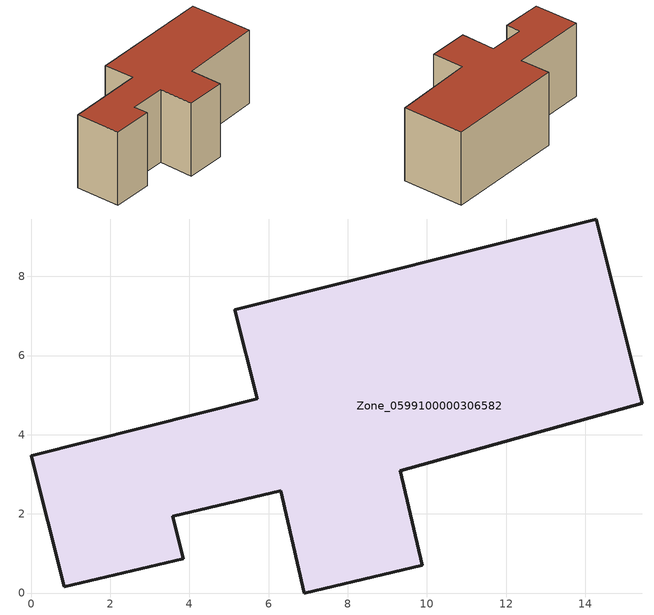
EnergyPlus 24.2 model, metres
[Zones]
Zone_0599100000306582
 floor ground (C_G): 6.9,0 6.3,2.58 3.58,1.94 3.84,0.86 0.83,0.16 0,3.47 5.71,4.91 5.15,7.16 14.28,9.45 15.44,4.79 9.32,3.09 9.88,0.7 z0
 wall outside (C_F): 3.84,0.86 3.58,1.94 6.3,2.58 6.9,0 9.88,0.7 9.32,3.09 15.44,4.79 14.28,9.45 5.15,7.16 5.71,4.91 0,3.47 0.83,0.16 3.84,0.86 z0:5.8
 roof outside (C_R): 14.28,9.45 5.15,7.16 5.71,4.91 0,3.47 0.83,0.16 3.84,0.86 3.58,1.94 6.3,2.58 6.9,0 9.88,0.7 9.32,3.09 15.44,4.79 z5.8
[BUILDING]
Pand.0599100000306582: North Axis=0; Terrain=City; Loads Convergence Tolerance Value=0.04; Temperature Convergence Tolerance Value=0.4; Solar Distribution=FullExterior; Maximum Number of Warmup Days=25; Minimum Number of Warmup Days=1
[Site:Location]
Rotterdam.The.Hague.AP_ZH_NLD Design_Conditions: Latitude=51.96; Longitude=4.45; Time Zone=1; Elevation=-4.5
[SITE:GROUNDTEMPERATURE:BUILDINGSURFACE]
18, 18, 18, 18, 18, 18, 18, 18, 18, 18, 18, 18
[MATERIAL] Thermal Absorptance=0.9; Solar Absorptance=0.7; Visible Absorptance=0.7
Name | Roughness | Thickness | Conductivity | Density | Specific Heat
G.TI.1965-1974 | MediumSmooth | 0.15 | 0.882353 | 540 | 1210
F.TI.1965-1974 | Rough | 0.3 | 0.697674 | 1920 | 840
R.TI.1965-1974 | MediumRough | 0.2 | 0.232558 | 1500 | 1000
[CONSTRUCTION]
C_G: G.TI.1965-1974
C_F: F.TI.1965-1974
C_R: R.TI.1965-1974
[ZONE]
Zone_0599100000306582: Type=1; Multiplier=1; Ceiling Height=Autocalculate; Volume=Autocalculate; Floor Area=autocalculate; Part of Total Floor Area=Yes
[ZONEINFILTRATION:DESIGNFLOWRATE]
Infil_Zone_0599100000306582: Zone or ZoneList or Space or SpaceList=Zone_0599100000306582; Schedule=AlwaysOn; Design Flow Rate Calculation Method=Flow/Area; Flow Rate per Floor Area=0.003; Constant Term Coefficient=1; Temperature Term Coefficient=0; Velocity Term Coefficient=0; Velocity Squared Term Coefficient=0
[HVACTEMPLATE:ZONE:IDEALLOADSAIRSYSTEM]
Zone_0599100000306582: Maximum Heating Supply Air Temperature=50; Minimum Cooling Supply Air Temperature=13; Maximum Heating Supply Air Humidity Ratio=0.0156; Minimum Cooling Supply Air Humidity Ratio=0.0077; Heating Limit=NoLimit; Cooling Limit=NoLimit; Dehumidification Control Type=ConstantSensibleHeatRatio; Cooling Sensible Heat Ratio=0.7; Dehumidification Setpoint=60; Humidification Control Type=None; Humidification Setpoint=30; Outdoor Air Method=None; Outdoor Air Flow Rate per Person=0.00944; Outdoor Air Flow Rate per Zone Floor Area=0; Outdoor Air Flow Rate per Zone=0; Demand Controlled Ventilation Type=None; Outdoor Air Economizer Type=NoEconomizer; Heat Recovery Type=None; Sensible Heat Recovery Effectiveness=0.7; Latent Heat Recovery Effectiveness=0.65
[ZONECONTROL:THERMOSTAT]
ThermostatControl_Zone_0599100000306582: Zone or ZoneList=Zone_0599100000306582; Control Type Schedule=DualSetpointControlType; Control 1=Thermostat_Zone_0599100000306582; Temperature Difference Between Cutout And Setpoint=0
[THERMOSTATSETPOINT:DUALSETPOINT]
Thermostat_Zone_0599100000306582: Heating Setpoint Temperature Schedule=HeatingSetpoint_Zone_0599100000306582; Cooling Setpoint Temperature Schedule=CoolingSetpoint_Zone_0599100000306582
[SCHEDULE:COMPACT]
HeatingSetpoint_Zone_0599100000306582: Through: 12/31, For: AllDays, Until: 24:00, 21
CoolingSetpoint_Zone_0599100000306582: Through: 12/31, For: AllDays, Until: 24:00, 24
DualSetpointControlType: Through: 12/31, For: AllDays, Until: 24:00, 4
AlwaysOn: Through: 12/31, For: AllDays, Until: 24:00, 1
